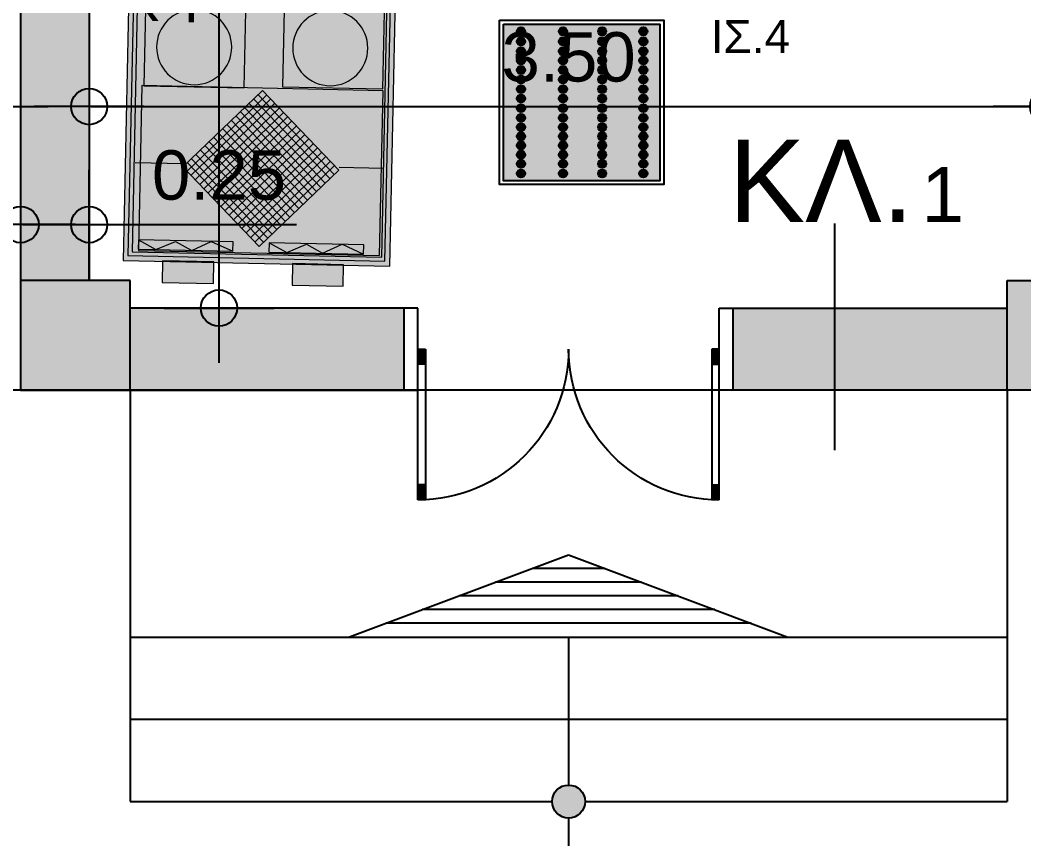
# Model space of a CAD drawing. Header units: metres. Extents: x 0 to 132, y -109 to 310.
# Drawn here: x 33.316 to 36.98, y 12.521 to 15.533 of the extents above; entities that cross this region are included whole.
import ezdxf

# ---------------------------------------------------------------- set-up
doc = ezdxf.new("R2010")
doc.units = ezdxf.units.M
doc.header["$LTSCALE"] = 0.036
doc.linetypes.add('DASHDOTX2', pattern=[50.8, 25.4, -12.7, 0, -12.7])
doc.layers.get('0').update_dxf_attribs({"color": 252})
doc.layers.get('Defpoints').update_dxf_attribs({"color": 252})
for name, color, linetype in [('arxitektonika', 254, 'Continuous'), ('DIMBLK', 252, 'Continuous'), ('electext', 20, 'Continuous'), ('HLEK_FL001_SYMBOLS', 230, 'Continuous'), ('Parathira', 252, 'Continuous'), ('SYMBOLA', 160, 'Continuous')]:
    doc.layers.add(name, color=color, linetype=linetype)
doc.layers.add('fan enallaktis', color=162, linetype='Continuous', lineweight=0)
doc.layers.add('fan enallaktis hatch', color=141, linetype='Continuous', lineweight=0)
doc.styles.add('COMU-N', font='arial.ttf')
doc.styles.get("Standard").update_dxf_attribs({"font": 'arial.ttf'})
doc.dimstyles.new('CADWDOT', dxfattribs={"dimscale": 0.1, "dimtxt": 1.8, "dimasz": 0.08, "dimexe": 2, "dimexo": 0, "dimgap": 0.09, "dimtad": 0, "dimrnd": 0.001, "dimzin": 0, "dimdsep": 46, "dimtxsty": 'Standard', "dimblk1": 'ARTDIM', "dimblk2": 'ARTDIM', "dimsah": 1, "dimcen": 0.09, "dimdle": 0.05, "dimse1": 1, "dimse2": 1, "dimadec": 0, "dimazin": 0, "dimtfac": 1, "dimtmove": 0, "dimatfit": 3, "dimldrblk": 'ARTDIM', "dimfxl": 2, "dimtvp": 0.9999, "dimtolj": 1, "dimtzin": 0, "dimarcsym": 0})

# ---------------------------------------------------------------- blocks, each defined once
blk = doc.blocks.new('ARTDIM')
at = {"layer": 'DIMBLK'}
for p, q in [((0, -24.9975), (0, 24.9975)), ((-24.9975, 0), (24.9975, 0))]:
    blk.add_line(p, q, dxfattribs=at)
blk.add_circle((0, 0), 8.25, dxfattribs=at)
blk = doc.blocks.new('*D225')
at = {"layer": 'arxitektonika', "color": 0, "lineweight": -2}
for p, q in [((32.9682, 15.2176), (32.3936, 15.2176)), ((33.2102, 15.2176), (32.9762, 15.2176))]:
    blk.add_line(p, q, dxfattribs=at)
at = {"layer": 'Defpoints', "color": 0, "transparency": 16777216}
for p in [(32.9682, 15.2176), (32.9682, 14.583), (33.2182, 14.583)]:
    blk.add_point(p, dxfattribs=at)
at = {"layer": 'arxitektonika', "color": 0, "lineweight": -2, "xscale": 0.008, "yscale": 0.008, "zscale": 0.008, "rotation": 180}
blk.add_blockref('ARTDIM', (32.9682, 15.2176), dxfattribs=at)
at = {"layer": 'arxitektonika', "color": 0, "lineweight": -2, "xscale": 0.008, "yscale": 0.008, "zscale": 0.008}
blk.add_blockref('ARTDIM', (33.2182, 15.2176), dxfattribs=at)
at = {"layer": 'arxitektonika', "color": 0, "insert": (32.6769, 15.3976), "char_height": 0.18, "attachment_point": 5}
blk.add_mtext('\\A1;0.25', dxfattribs=at)
blk = doc.blocks.new('*D226')
at = {"layer": 'arxitektonika', "color": 0, "lineweight": -2}
blk.add_line((33.5762, 15.2176), (37.0602, 15.2176), dxfattribs=at)
at = {"layer": 'Defpoints', "color": 0, "transparency": 16777216}
for p in [(33.5682, 16.2176), (37.0682, 16.2176), (37.0682, 15.2176)]:
    blk.add_point(p, dxfattribs=at)
at = {"layer": 'arxitektonika', "color": 0, "lineweight": -2, "xscale": 0.008, "yscale": 0.008, "zscale": 0.008, "rotation": 180}
blk.add_blockref('ARTDIM', (33.5682, 15.2176), dxfattribs=at)
at = {"layer": 'arxitektonika', "color": 0, "lineweight": -2, "xscale": 0.008, "yscale": 0.008, "zscale": 0.008}
blk.add_blockref('ARTDIM', (37.0682, 15.2176), dxfattribs=at)
at = {"layer": 'arxitektonika', "color": 0, "insert": (35.3182, 15.3976), "char_height": 0.18, "attachment_point": 5}
blk.add_mtext('\\A1;3.50', dxfattribs=at)
blk = doc.blocks.new('*D227')
at = {"layer": 'arxitektonika', "color": 0, "lineweight": -2}
for p, q in [((33.3262, 14.787), (33.5602, 14.787)), ((33.5682, 14.787), (34.3255, 14.787))]:
    blk.add_line(p, q, dxfattribs=at)
at = {"layer": 'Defpoints', "color": 0, "transparency": 16777216}
for p in [(33.5682, 14.787), (33.3182, 14.583), (33.5682, 14.583)]:
    blk.add_point(p, dxfattribs=at)
at = {"layer": 'arxitektonika', "color": 0, "lineweight": -2, "xscale": 0.008, "yscale": 0.008, "zscale": 0.008, "rotation": 180}
blk.add_blockref('ARTDIM', (33.3182, 14.787), dxfattribs=at)
at = {"layer": 'arxitektonika', "color": 0, "lineweight": -2, "xscale": 0.008, "yscale": 0.008, "zscale": 0.008}
blk.add_blockref('ARTDIM', (33.5682, 14.787), dxfattribs=at)
at = {"layer": 'arxitektonika', "color": 0, "insert": (34.0422, 14.9669), "char_height": 0.18, "attachment_point": 5}
blk.add_mtext('\\A1;0.25', dxfattribs=at)
blk = doc.blocks.new('*D228')
at = {"layer": 'arxitektonika', "color": 0, "lineweight": -2}
for p, q in [((37.0762, 15.2176), (37.3102, 15.2176)), ((37.3182, 15.2176), (37.8927, 15.2176))]:
    blk.add_line(p, q, dxfattribs=at)
at = {"layer": 'Defpoints', "color": 0, "transparency": 16777216}
for p in [(37.3182, 15.2176), (37.0682, 14.583), (37.3182, 14.583)]:
    blk.add_point(p, dxfattribs=at)
at = {"layer": 'arxitektonika', "color": 0, "lineweight": -2, "xscale": 0.008, "yscale": 0.008, "zscale": 0.008, "rotation": 180}
blk.add_blockref('ARTDIM', (37.0682, 15.2176), dxfattribs=at)
at = {"layer": 'arxitektonika', "color": 0, "lineweight": -2, "xscale": 0.008, "yscale": 0.008, "zscale": 0.008}
blk.add_blockref('ARTDIM', (37.3182, 15.2176), dxfattribs=at)
at = {"layer": 'arxitektonika', "color": 0, "insert": (37.6095, 15.3976), "char_height": 0.18, "attachment_point": 5}
blk.add_mtext('\\A1;0.25', dxfattribs=at)
blk = doc.blocks.new('*D232')
at = {"layer": 'arxitektonika', "color": 0, "lineweight": -2}
blk.add_line((34.0421, 16.175), (34.0421, 14.491), dxfattribs=at)
at = {"layer": 'Defpoints', "color": 0, "transparency": 16777216}
for p in [(31.6831, 16.183), (31.6831, 14.483), (34.0421, 14.483)]:
    blk.add_point(p, dxfattribs=at)
at = {"layer": 'arxitektonika', "color": 0, "lineweight": -2, "xscale": 0.008, "yscale": 0.008, "zscale": 0.008}
for p, rotation in [((34.0421, 16.183), 90), ((34.0421, 14.483), 270)]:
    blk.add_blockref('ARTDIM', p, dxfattribs=dict(at, rotation=rotation))
at = {"layer": 'arxitektonika', "color": 0, "insert": (33.8621, 15.7499), "char_height": 0.18, "attachment_point": 5, "rotation": 90}
blk.add_mtext('\\A1;1.70', dxfattribs=at)
blk = doc.blocks.new('A$C395A177B')
at = {"layer": 'Parathira'}
for p, q in [((0.05, 0.7), (0.05, 0.15)), ((0.0555, 0.645), (0.0555, 0.7)), ((0.061, 0.645), (0.061, 0.6999)), ((0.0665, 0.645), (0.0665, 0.6998)), ((0.072, 0.645), (0.072, 0.6996)), ((0.0775, 0.15), (0.0775, 0.6993)), ((1.1225, 0.15), (1.1225, 0.6993)), ((1.128, 0.645), (1.128, 0.6996)), ((1.1335, 0.645), (1.1335, 0.6998)), ((1.139, 0.645), (1.139, 0.6999)), ((1.1445, 0.645), (1.1445, 0.7)), ((1.15, 0.7), (1.15, 0.15)), ((0.0775, 0.645), (0.05, 0.645)), ((1.1225, 0.645), (1.15, 0.645)), ((0, 0.3), (0.05, 0.3)), ((0.05, 0.3), (0.05, 0)), ((1.2, 0.3), (1.15, 0.3)), ((1.15, 0.3), (1.15, 0)), ((0.0775, 0.205), (0.05, 0.205)), ((0.0555, 0.15), (0.0555, 0.205)), ((0.061, 0.15), (0.061, 0.205)), ((0.0665, 0.15), (0.0665, 0.205)), ((0.072, 0.15), (0.072, 0.205)), ((1.1225, 0.205), (1.15, 0.205)), ((1.128, 0.15), (1.128, 0.205)), ((1.1335, 0.15), (1.1335, 0.205)), ((1.139, 0.15), (1.139, 0.205)), ((1.1445, 0.15), (1.1445, 0.205)), ((0.05, 0.15), (0.0775, 0.15)), ((1.15, 0.15), (1.1225, 0.15)), ((0.05, 0), (0, 0)), ((1.15, 0), (1.2, 0))]:
    blk.add_line(p, q, dxfattribs=at)
for centre, start, end in [((0.05, 0.15), 0, 90), ((1.15, 0.15), 90, 180)]:
    blk.add_arc(centre, 0.55, start, end, dxfattribs=at)
blk = doc.blocks.new('A$C25B331F0')
at = {"xscale": -1, "rotation": 180}
blk.add_blockref('A$C395A177B', (1.4, 0.3), dxfattribs=at)
blk = doc.blocks.new('panel led 4x16W 60x60cm acrylic')
at = {"layer": 'HLEK_FL001_SYMBOLS', "linetype": 'Continuous', "lineweight": 0}
h = blk.add_hatch(color=201, dxfattribs=at)
h.dxf.hatch_style = 1
h.paths.add_polyline_path([(45.4184, 65.5575), (45.4184, 64.9863), (45.9896, 64.9863), (45.9896, 65.5575)])
h.paths.add_polyline_path([(45.6208, 65.3554, -1), (45.6508, 65.3554, -1)], flags=16)
h.paths.add_polyline_path([(45.6208, 65.3904, -1), (45.6508, 65.3904, -1)], flags=16)
h.paths.add_polyline_path([(45.7936, 65.3554, -1), (45.7636, 65.3554, -1)], flags=16)
h.paths.add_polyline_path([(45.7636, 65.3904, -1), (45.7936, 65.3904, -1)], flags=16)
h.paths.add_polyline_path([(45.6508, 65.3202, -1), (45.6208, 65.3202, -1)], flags=16)
h.paths.add_polyline_path([(45.7936, 65.3202, -1), (45.7636, 65.3202, -1)], flags=16)
h.paths.add_polyline_path([(45.6208, 65.4249, -1), (45.6508, 65.4249, -1)], flags=16)
h.paths.add_polyline_path([(45.7636, 65.4249, -1), (45.7936, 65.4249, -1)], flags=16)
h.paths.add_polyline_path([(45.6508, 65.2864, -1), (45.6208, 65.2864, -1)], flags=16)
h.paths.add_polyline_path([(45.7936, 65.2864, -1), (45.7636, 65.2864, -1)], flags=16)
h.paths.add_polyline_path([(45.6208, 65.4586, -1), (45.6508, 65.4586, -1)], flags=16)
h.paths.add_polyline_path([(45.7636, 65.4586, -1), (45.7936, 65.4586, -1)], flags=16)
h.paths.add_polyline_path([(45.6508, 65.2511, -1), (45.6208, 65.2511, -1)], flags=16)
h.paths.add_polyline_path([(45.7936, 65.2511, -1), (45.7636, 65.2511, -1)], flags=16)
h.paths.add_polyline_path([(45.6208, 65.4943, -1), (45.6508, 65.4943, -1)], flags=16)
h.paths.add_polyline_path([(45.7636, 65.4943, -1), (45.7936, 65.4943, -1)], flags=16)
h.paths.add_polyline_path([(45.6508, 65.2158, -1), (45.6208, 65.2158, -1)], flags=16)
h.paths.add_polyline_path([(45.7936, 65.2158, -1), (45.7636, 65.2158, -1)], flags=16)
h.paths.add_polyline_path([(45.6208, 65.531, -1), (45.6508, 65.531, -1)], flags=16)
h.paths.add_polyline_path([(45.7636, 65.531, -1), (45.7936, 65.531, -1)], flags=16)
h.paths.add_polyline_path([(45.6508, 65.1817, -1), (45.6208, 65.1817, -1)], flags=16)
h.paths.add_polyline_path([(45.7936, 65.1817, -1), (45.7636, 65.1817, -1)], flags=16)
h.paths.add_polyline_path([(45.4672, 65.3554, -1), (45.4972, 65.3554, -1)], flags=16)
h.paths.add_polyline_path([(45.4672, 65.3904, -1), (45.4972, 65.3904, -1)], flags=16)
h.paths.add_polyline_path([(45.4972, 65.3202, -1), (45.4672, 65.3202, -1)], flags=16)
h.paths.add_polyline_path([(45.6508, 65.1482, -1), (45.6208, 65.1482, -1)], flags=16)
h.paths.add_polyline_path([(45.9441, 65.3554, -1), (45.9141, 65.3554, -1)], flags=16)
h.paths.add_polyline_path([(45.9441, 65.3904, -1), (45.9141, 65.3904, -1)], flags=16)
h.paths.add_polyline_path([(45.7936, 65.1482, -1), (45.7636, 65.1482, -1)], flags=16)
h.paths.add_polyline_path([(45.4672, 65.4249, -1), (45.4972, 65.4249, -1)], flags=16)
h.paths.add_polyline_path([(45.9441, 65.3202, -1), (45.9141, 65.3202, -1)], flags=16)
h.paths.add_polyline_path([(45.4972, 65.2864, -1), (45.4672, 65.2864, -1)], flags=16)
h.paths.add_polyline_path([(45.9141, 65.4249, -1), (45.9441, 65.4249, -1)], flags=16)
h.paths.add_polyline_path([(45.9441, 65.2864, -1), (45.9141, 65.2864, -1)], flags=16)
h.paths.add_polyline_path([(45.4672, 65.4586, -1), (45.4972, 65.4586, -1)], flags=16)
h.paths.add_polyline_path([(45.9141, 65.4586, -1), (45.9441, 65.4586, -1)], flags=16)
h.paths.add_polyline_path([(45.4972, 65.2511, -1), (45.4672, 65.2511, -1)], flags=16)
h.paths.add_polyline_path([(45.9441, 65.2511, -1), (45.9141, 65.2511, -1)], flags=16)
h.paths.add_polyline_path([(45.4672, 65.4943, -1), (45.4972, 65.4943, -1)], flags=16)
h.paths.add_polyline_path([(45.6508, 65.1152, -1), (45.6208, 65.1152, -1)], flags=16)
h.paths.add_polyline_path([(45.7936, 65.1152, -1), (45.7636, 65.1152, -1)], flags=16)
h.paths.add_polyline_path([(45.9141, 65.4943, -1), (45.9441, 65.4943, -1)], flags=16)
h.paths.add_polyline_path([(45.4972, 65.2158, -1), (45.4672, 65.2158, -1)], flags=16)
h.paths.add_polyline_path([(45.9441, 65.2158, -1), (45.9141, 65.2158, -1)], flags=16)
h.paths.add_polyline_path([(45.4672, 65.531, -1), (45.4972, 65.531, -1)], flags=16)
h.paths.add_polyline_path([(45.9141, 65.531, -1), (45.9441, 65.531, -1)], flags=16)
h.paths.add_polyline_path([(45.4972, 65.1817, -1), (45.4672, 65.1817, -1)], flags=16)
h.paths.add_polyline_path([(45.9441, 65.1817, -1), (45.9141, 65.1817, -1)], flags=16)
h.paths.add_polyline_path([(45.6508, 65.0811, -1), (45.6208, 65.0811, -1)], flags=16)
h.paths.add_polyline_path([(45.7936, 65.0811, -1), (45.7636, 65.0811, -1)], flags=16)
h.paths.add_polyline_path([(45.4972, 65.1482, -1), (45.4672, 65.1482, -1)], flags=16)
h.paths.add_polyline_path([(45.9441, 65.1482, -1), (45.9141, 65.1482, -1)], flags=16)
h.paths.add_polyline_path([(45.6508, 65.048, -1), (45.6208, 65.048, -1)], flags=16)
h.paths.add_polyline_path([(45.7936, 65.048, -1), (45.7636, 65.048, -1)], flags=16)
h.paths.add_polyline_path([(45.4972, 65.1152, -1), (45.4672, 65.1152, -1)], flags=16)
h.paths.add_polyline_path([(45.9441, 65.1152, -1), (45.9141, 65.1152, -1)], flags=16)
h.paths.add_polyline_path([(45.6508, 65.0128, -1), (45.6208, 65.0128, -1)], flags=16)
h.paths.add_polyline_path([(45.4972, 65.0811, -1), (45.4672, 65.0811, -1)], flags=16)
h.paths.add_polyline_path([(45.7936, 65.0128, -1), (45.7636, 65.0128, -1)], flags=16)
h.paths.add_polyline_path([(45.9441, 65.0811, -1), (45.9141, 65.0811, -1)], flags=16)
h.paths.add_polyline_path([(45.4972, 65.048, -1), (45.4672, 65.048, -1)], flags=16)
h.paths.add_polyline_path([(45.9441, 65.048, -1), (45.9141, 65.048, -1)], flags=16)
h.paths.add_polyline_path([(45.4972, 65.0128, -1), (45.4672, 65.0128, -1)], flags=16)
h.paths.add_polyline_path([(45.9441, 65.0128, -1), (45.9141, 65.0128, -1)], flags=16)
h = blk.add_hatch(color=11, dxfattribs=at)
h.dxf.hatch_style = 1
h.paths.add_polyline_path([(45.4972, 65.531, 1), (45.4672, 65.531, 1)])
h = blk.add_hatch(color=11, dxfattribs=at)
h.dxf.hatch_style = 1
h.paths.add_polyline_path([(45.6508, 65.531, 1), (45.6208, 65.531, 1)])
h = blk.add_hatch(color=11, dxfattribs=at)
h.dxf.hatch_style = 1
h.paths.add_polyline_path([(45.7936, 65.531, 1), (45.7636, 65.531, 1)])
h = blk.add_hatch(color=11, dxfattribs=at)
h.dxf.hatch_style = 1
h.paths.add_polyline_path([(45.9441, 65.531, 1), (45.9141, 65.531, 1)])
h = blk.add_hatch(color=11, dxfattribs=at)
h.dxf.hatch_style = 1
h.paths.add_polyline_path([(45.4972, 65.4943, 1), (45.4672, 65.4943, 1)])
h = blk.add_hatch(color=11, dxfattribs=at)
h.dxf.hatch_style = 1
h.paths.add_polyline_path([(45.6508, 65.4943, 1), (45.6208, 65.4943, 1)])
h = blk.add_hatch(color=11, dxfattribs=at)
h.dxf.hatch_style = 1
h.paths.add_polyline_path([(45.7936, 65.4943, 1), (45.7636, 65.4943, 1)])
h = blk.add_hatch(color=11, dxfattribs=at)
h.dxf.hatch_style = 1
h.paths.add_polyline_path([(45.9441, 65.4943, 1), (45.9141, 65.4943, 1)])
h = blk.add_hatch(color=11, dxfattribs=at)
h.dxf.hatch_style = 1
h.paths.add_polyline_path([(45.4972, 65.4586, 1), (45.4672, 65.4586, 1)])
h = blk.add_hatch(color=11, dxfattribs=at)
h.dxf.hatch_style = 1
h.paths.add_polyline_path([(45.6508, 65.4586, 1), (45.6208, 65.4586, 1)])
h = blk.add_hatch(color=11, dxfattribs=at)
h.dxf.hatch_style = 1
h.paths.add_polyline_path([(45.7936, 65.4586, 1), (45.7636, 65.4586, 1)])
h = blk.add_hatch(color=11, dxfattribs=at)
h.dxf.hatch_style = 1
h.paths.add_polyline_path([(45.9441, 65.4586, 1), (45.9141, 65.4586, 1)])
h = blk.add_hatch(color=11, dxfattribs=at)
h.dxf.hatch_style = 1
h.paths.add_polyline_path([(45.4972, 65.4249, 1), (45.4672, 65.4249, 1)])
h = blk.add_hatch(color=11, dxfattribs=at)
h.dxf.hatch_style = 1
h.paths.add_polyline_path([(45.6508, 65.4249, 1), (45.6208, 65.4249, 1)])
h = blk.add_hatch(color=11, dxfattribs=at)
h.dxf.hatch_style = 1
h.paths.add_polyline_path([(45.7936, 65.4249, 1), (45.7636, 65.4249, 1)])
h = blk.add_hatch(color=11, dxfattribs=at)
h.dxf.hatch_style = 1
h.paths.add_polyline_path([(45.9441, 65.4249, 1), (45.9141, 65.4249, 1)])
h = blk.add_hatch(color=11, dxfattribs=at)
h.dxf.hatch_style = 1
h.paths.add_polyline_path([(45.4972, 65.3904, 1), (45.4672, 65.3904, 1)])
h = blk.add_hatch(color=11, dxfattribs=at)
h.dxf.hatch_style = 1
h.paths.add_polyline_path([(45.6508, 65.3904, 1), (45.6208, 65.3904, 1)])
h = blk.add_hatch(color=11, dxfattribs=at)
h.dxf.hatch_style = 1
h.paths.add_polyline_path([(45.7936, 65.3904, 1), (45.7636, 65.3904, 1)])
h = blk.add_hatch(color=11, dxfattribs=at)
h.dxf.hatch_style = 1
h.paths.add_polyline_path([(45.9441, 65.3904, 1), (45.9141, 65.3904, 1)])
h = blk.add_hatch(color=11, dxfattribs=at)
h.dxf.hatch_style = 1
h.paths.add_polyline_path([(45.4972, 65.3554, 1), (45.4672, 65.3554, 1)])
h = blk.add_hatch(color=11, dxfattribs=at)
h.dxf.hatch_style = 1
h.paths.add_polyline_path([(45.6508, 65.3554, 1), (45.6208, 65.3554, 1)])
h = blk.add_hatch(color=11, dxfattribs=at)
h.dxf.hatch_style = 1
h.paths.add_polyline_path([(45.7936, 65.3554, 1), (45.7636, 65.3554, 1)])
h = blk.add_hatch(color=11, dxfattribs=at)
h.dxf.hatch_style = 1
h.paths.add_polyline_path([(45.9441, 65.3554, 1), (45.9141, 65.3554, 1)])
h = blk.add_hatch(color=11, dxfattribs=at)
h.dxf.hatch_style = 1
h.paths.add_polyline_path([(45.4972, 65.3202, 1), (45.4672, 65.3202, 1)])
h = blk.add_hatch(color=11, dxfattribs=at)
h.dxf.hatch_style = 1
h.paths.add_polyline_path([(45.6508, 65.3202, 1), (45.6208, 65.3202, 1)])
h = blk.add_hatch(color=11, dxfattribs=at)
h.dxf.hatch_style = 1
h.paths.add_polyline_path([(45.7936, 65.3202, 1), (45.7636, 65.3202, 1)])
h = blk.add_hatch(color=11, dxfattribs=at)
h.dxf.hatch_style = 1
h.paths.add_polyline_path([(45.9441, 65.3202, 1), (45.9141, 65.3202, 1)])
h = blk.add_hatch(color=11, dxfattribs=at)
h.dxf.hatch_style = 1
h.paths.add_polyline_path([(45.4972, 65.2864, 1), (45.4672, 65.2864, 1)])
h = blk.add_hatch(color=11, dxfattribs=at)
h.dxf.hatch_style = 1
h.paths.add_polyline_path([(45.6508, 65.2864, 1), (45.6208, 65.2864, 1)])
h = blk.add_hatch(color=11, dxfattribs=at)
h.dxf.hatch_style = 1
h.paths.add_polyline_path([(45.7936, 65.2864, 1), (45.7636, 65.2864, 1)])
h = blk.add_hatch(color=11, dxfattribs=at)
h.dxf.hatch_style = 1
h.paths.add_polyline_path([(45.9441, 65.2864, 1), (45.9141, 65.2864, 1)])
h = blk.add_hatch(color=11, dxfattribs=at)
h.dxf.hatch_style = 1
h.paths.add_polyline_path([(45.4972, 65.2511, 1), (45.4672, 65.2511, 1)])
h = blk.add_hatch(color=11, dxfattribs=at)
h.dxf.hatch_style = 1
h.paths.add_polyline_path([(45.6508, 65.2511, 1), (45.6208, 65.2511, 1)])
h = blk.add_hatch(color=11, dxfattribs=at)
h.dxf.hatch_style = 1
h.paths.add_polyline_path([(45.7936, 65.2511, 1), (45.7636, 65.2511, 1)])
h = blk.add_hatch(color=11, dxfattribs=at)
h.dxf.hatch_style = 1
h.paths.add_polyline_path([(45.9441, 65.2511, 1), (45.9141, 65.2511, 1)])
h = blk.add_hatch(color=11, dxfattribs=at)
h.dxf.hatch_style = 1
h.paths.add_polyline_path([(45.4972, 65.2158, 1), (45.4672, 65.2158, 1)])
h = blk.add_hatch(color=11, dxfattribs=at)
h.dxf.hatch_style = 1
h.paths.add_polyline_path([(45.6508, 65.2158, 1), (45.6208, 65.2158, 1)])
h = blk.add_hatch(color=11, dxfattribs=at)
h.dxf.hatch_style = 1
h.paths.add_polyline_path([(45.7936, 65.2158, 1), (45.7636, 65.2158, 1)])
h = blk.add_hatch(color=11, dxfattribs=at)
h.dxf.hatch_style = 1
h.paths.add_polyline_path([(45.9441, 65.2158, 1), (45.9141, 65.2158, 1)])
h = blk.add_hatch(color=11, dxfattribs=at)
h.dxf.hatch_style = 1
h.paths.add_polyline_path([(45.4972, 65.1817, 1), (45.4672, 65.1817, 1)])
h = blk.add_hatch(color=11, dxfattribs=at)
h.dxf.hatch_style = 1
h.paths.add_polyline_path([(45.6508, 65.1817, 1), (45.6208, 65.1817, 1)])
h = blk.add_hatch(color=11, dxfattribs=at)
h.dxf.hatch_style = 1
h.paths.add_polyline_path([(45.7936, 65.1817, 1), (45.7636, 65.1817, 1)])
h = blk.add_hatch(color=11, dxfattribs=at)
h.dxf.hatch_style = 1
h.paths.add_polyline_path([(45.9441, 65.1817, 1), (45.9141, 65.1817, 1)])
h = blk.add_hatch(color=11, dxfattribs=at)
h.dxf.hatch_style = 1
h.paths.add_polyline_path([(45.4972, 65.1482, 1), (45.4672, 65.1482, 1)])
h = blk.add_hatch(color=11, dxfattribs=at)
h.dxf.hatch_style = 1
h.paths.add_polyline_path([(45.6508, 65.1482, 1), (45.6208, 65.1482, 1)])
h = blk.add_hatch(color=11, dxfattribs=at)
h.dxf.hatch_style = 1
h.paths.add_polyline_path([(45.7936, 65.1482, 1), (45.7636, 65.1482, 1)])
h = blk.add_hatch(color=11, dxfattribs=at)
h.dxf.hatch_style = 1
h.paths.add_polyline_path([(45.9441, 65.1482, 1), (45.9141, 65.1482, 1)])
h = blk.add_hatch(color=11, dxfattribs=at)
h.dxf.hatch_style = 1
h.paths.add_polyline_path([(45.4972, 65.1152, 1), (45.4672, 65.1152, 1)])
h = blk.add_hatch(color=11, dxfattribs=at)
h.dxf.hatch_style = 1
h.paths.add_polyline_path([(45.6508, 65.1152, 1), (45.6208, 65.1152, 1)])
h = blk.add_hatch(color=11, dxfattribs=at)
h.dxf.hatch_style = 1
h.paths.add_polyline_path([(45.7936, 65.1152, 1), (45.7636, 65.1152, 1)])
h = blk.add_hatch(color=11, dxfattribs=at)
h.dxf.hatch_style = 1
h.paths.add_polyline_path([(45.9441, 65.1152, 1), (45.9141, 65.1152, 1)])
h = blk.add_hatch(color=11, dxfattribs=at)
h.dxf.hatch_style = 1
h.paths.add_polyline_path([(45.4972, 65.0811, 1), (45.4672, 65.0811, 1)])
h = blk.add_hatch(color=11, dxfattribs=at)
h.dxf.hatch_style = 1
h.paths.add_polyline_path([(45.6508, 65.0811, 1), (45.6208, 65.0811, 1)])
h = blk.add_hatch(color=11, dxfattribs=at)
h.dxf.hatch_style = 1
h.paths.add_polyline_path([(45.7936, 65.0811, 1), (45.7636, 65.0811, 1)])
h = blk.add_hatch(color=11, dxfattribs=at)
h.dxf.hatch_style = 1
h.paths.add_polyline_path([(45.9441, 65.0811, 1), (45.9141, 65.0811, 1)])
h = blk.add_hatch(color=11, dxfattribs=at)
h.dxf.hatch_style = 1
h.paths.add_polyline_path([(45.4972, 65.048, 1), (45.4672, 65.048, 1)])
h = blk.add_hatch(color=11, dxfattribs=at)
h.dxf.hatch_style = 1
h.paths.add_polyline_path([(45.6508, 65.048, 1), (45.6208, 65.048, 1)])
h = blk.add_hatch(color=11, dxfattribs=at)
h.dxf.hatch_style = 1
h.paths.add_polyline_path([(45.7936, 65.048, 1), (45.7636, 65.048, 1)])
h = blk.add_hatch(color=11, dxfattribs=at)
h.dxf.hatch_style = 1
h.paths.add_polyline_path([(45.9441, 65.048, 1), (45.9141, 65.048, 1)])
h = blk.add_hatch(color=11, dxfattribs=at)
h.dxf.hatch_style = 1
h.paths.add_polyline_path([(45.4972, 65.0128, 1), (45.4672, 65.0128, 1)])
h = blk.add_hatch(color=11, dxfattribs=at)
h.dxf.hatch_style = 1
h.paths.add_polyline_path([(45.6508, 65.0128, 1), (45.6208, 65.0128, 1)])
h = blk.add_hatch(color=11, dxfattribs=at)
h.dxf.hatch_style = 1
h.paths.add_polyline_path([(45.7936, 65.0128, 1), (45.7636, 65.0128, 1)])
h = blk.add_hatch(color=11, dxfattribs=at)
h.dxf.hatch_style = 1
h.paths.add_polyline_path([(45.9441, 65.0128, 1), (45.9141, 65.0128, 1)])
at = {"layer": 'HLEK_FL001_SYMBOLS'}
for points in [[(45.4043, 65.5722), (46.0043, 65.5722), (46.0043, 64.9722), (45.4043, 64.9722)], [(45.4184, 65.5575), (45.9896, 65.5575), (45.9896, 64.9863), (45.4184, 64.9863)]]:
    blk.add_lwpolyline(points, close=True, dxfattribs=at)
for centre in [(45.4822, 65.531), (45.6358, 65.531), (45.7786, 65.531), (45.9291, 65.531), (45.4822, 65.4943), (45.6358, 65.4943), (45.7786, 65.4943), (45.9291, 65.4943), (45.4822, 65.4586), (45.6358, 65.4586), (45.7786, 65.4586), (45.9291, 65.4586), (45.4822, 65.4249), (45.6358, 65.4249), (45.7786, 65.4249), (45.9291, 65.4249), (45.4822, 65.3904), (45.6358, 65.3904), (45.7786, 65.3904), (45.9291, 65.3904), (45.4822, 65.3554), (45.6358, 65.3554), (45.7786, 65.3554), (45.9291, 65.3554), (45.4822, 65.3202), (45.6358, 65.3202), (45.7786, 65.3202), (45.9291, 65.3202), (45.4822, 65.2864), (45.6358, 65.2864), (45.7786, 65.2864), (45.9291, 65.2864), (45.4822, 65.2511), (45.6358, 65.2511), (45.7786, 65.2511), (45.9291, 65.2511), (45.4822, 65.2158), (45.6358, 65.2158), (45.7786, 65.2158), (45.9291, 65.2158), (45.4822, 65.1817), (45.6358, 65.1817), (45.7786, 65.1817), (45.9291, 65.1817), (45.4822, 65.1482), (45.6358, 65.1482), (45.7786, 65.1482), (45.9291, 65.1482), (45.4822, 65.1152), (45.6358, 65.1152), (45.7786, 65.1152), (45.9291, 65.1152), (45.4822, 65.0811), (45.6358, 65.0811), (45.7786, 65.0811), (45.9291, 65.0811), (45.4822, 65.048), (45.6358, 65.048), (45.7786, 65.048), (45.9291, 65.048), (45.4822, 65.0128), (45.6358, 65.0128), (45.7786, 65.0128), (45.9291, 65.0128)]:
    blk.add_circle(centre, 0.015, dxfattribs=at)
blk = doc.blocks.new('gY1_a36')
at = {"layer": 'SYMBOLA', "color": 0}
blk.add_solid([(0.15, 0.075), (0.15, -0.075), (0, 0)], dxfattribs=at)
blk = doc.blocks.new('gY1_a40')
at = {"layer": 'SYMBOLA'}
for points in [[(0.15, 0.075), (0.15, -0.075), (0, 0)], [(0.0099, 0), (0.3099, 0.075), (0.2849, 0)], [(0.3099, -0.075), (0.2849, 0), (0.0099, 0)]]:
    blk.add_solid(points, dxfattribs=at)
blk = doc.blocks.new('fan enallaktis')
at = {"layer": 'fan enallaktis hatch'}
for points in [[(-1.2878, 0.0641), (-0.0609, 0.0641), (-0.0609, 1.2155), (-1.2878, 1.2155), (-1.2878, 1.0449), (-1.2842, 1.0449), (-1.2842, 0.824), (-1.2878, 0.824)], [(-1.2878, 0.439), (-1.2842, 0.439), (-1.2842, 0.2181), (-1.2878, 0.2181), (-1.2878, 0.0641), (-0.0609, 0.0641), (-0.0609, 1.2155), (-1.2878, 1.2155)], [(-1.2878, 0.0641), (-0.0609, 0.0641), (-0.0609, 0.824), (-0.0627, 0.824), (-0.0627, 1.0449), (-0.0609, 1.0449), (-0.0609, 1.2155), (-1.2878, 1.2155)], [(-1.2878, 0.0641), (-0.0609, 0.0641), (-0.0609, 0.263), (-0.0627, 0.263), (-0.0627, 0.4839), (-0.0609, 0.4839), (-0.0609, 1.2155), (-1.2878, 1.2155)], [(-1.2878, 0.0641), (-0.0609, 0.0641), (-0.0609, 0.824), (-0.0627, 0.824), (-0.0627, 1.0449), (-0.0609, 1.0449), (-0.0609, 1.2155), (-1.2878, 1.2155)], [(-1.2878, 0.0641), (-0.0609, 0.0641), (-0.0609, 1.2155), (-1.2878, 1.2155), (-1.2878, 1.0449), (-1.2842, 1.0449), (-1.2842, 0.824), (-1.2878, 0.824)], [(-0.151, 0.8366), (-0.1107, 0.9204), (-0.1476, 0.9909), (-0.1107, 1.0748), (-0.1503, 1.1507), (-0.151, 1.1507)], [(-0.1107, 1.0748), (-0.1107, 1.1507), (-0.1503, 1.1507)], [(-1.1961, 0.8431), (-1.1619, 0.9144), (-1.1933, 0.9743), (-1.1619, 1.0456), (-1.1961, 1.1112)], [(-1.1619, 1.0456), (-1.1619, 1.1112), (-1.1961, 1.1112)], [(-0.8257, 0.9287, 1), (-1.1502, 0.9287, 1)], [(-1.2878, 1.0449), (-1.377, 1.0449), (-1.377, 0.824), (-1.2878, 0.824)], [(-1.1933, 0.9743), (-1.1619, 0.9144), (-1.1619, 1.0456)], [(-0.1107, 1.0748), (-0.1476, 0.9909), (-0.1107, 0.9204)], [(-0.0609, 0.824), (0.0301, 0.824), (0.0301, 1.0449), (-0.0609, 1.0449)], [(-1.1619, 0.9144), (-1.1961, 0.8431), (-1.1619, 0.7633)], [(-0.1107, 0.9204), (-0.151, 0.8366), (-0.1107, 0.7426)], [(-1.1961, 0.7633), (-1.1619, 0.7633), (-1.1961, 0.8431)], [(-0.151, 0.8366), (-0.151, 0.7426), (-0.1107, 0.7426)], [(-0.151, 0.2717), (-0.1107, 0.3556), (-0.1476, 0.426), (-0.1107, 0.5099), (-0.151, 0.5871)], [(-0.1107, 0.5871), (-0.151, 0.5871), (-0.1107, 0.5099)], [(-0.1107, 0.5099), (-0.1476, 0.426), (-0.1107, 0.3556)], [(-0.0609, 0.263), (0.0301, 0.263), (0.0301, 0.4839), (-0.0609, 0.4839)], [(-1.2878, 0.439), (-1.377, 0.439), (-1.377, 0.2181), (-1.2878, 0.2181)], [(-0.1107, 0.1778), (-0.1107, 0.3556), (-0.151, 0.2717)], [(-0.151, 0.1778), (-0.1107, 0.1778), (-0.151, 0.2717)]]:
    blk.add_hatch(color=256, dxfattribs=at).paths.add_polyline_path(points)
h = blk.add_hatch(color=256, dxfattribs=at)
h.paths.add_polyline_path([(-1.2878, 1.0449), (-1.2842, 1.0449), (-1.2842, 0.824), (-1.2878, 0.824), (-1.2878, 0.439), (-1.2842, 0.439), (-1.2842, 0.2181), (-1.2878, 0.2181), (-1.2878, 0.0641), (-0.0609, 0.0641), (-0.0609, 0.263), (-0.0627, 0.263), (-0.0627, 0.4839), (-0.0609, 0.4839), (-0.0609, 0.824), (-0.0627, 0.824), (-0.0627, 1.0449), (-0.0609, 1.0449), (-0.0609, 1.2155), (-1.2878, 1.2155)])
h.paths.add_polyline_path([(-1.2551, 0.0851), (-0.0819, 0.0851), (-0.0819, 1.1956), (-1.2551, 1.1956)], flags=16)
h.paths.add_polyline_path([(-1.2265, 1.178), (-0.0987, 1.178), (-0.0987, 0.0995), (-1.2265, 0.0995)], flags=0)
h.paths.add_polyline_path([(-1.2161, 1.1431), (-0.8172, 1.1431), (-0.8172, 1.1507), (-0.151, 1.1507), (-0.151, 1.1519), (-0.1058, 1.1519), (-0.1058, 0.1091), (-0.8172, 0.1091), (-0.8172, 0.7097), (-1.2161, 0.7097)], flags=0)
h.paths.add_polyline_path([(-1.1961, 1.1112), (-1.1619, 1.1112), (-1.1619, 0.7633), (-1.1961, 0.7633)], flags=0)
h.paths.add_polyline_path([(-0.8257, 0.9287, -1), (-1.1502, 0.9287, -1)], flags=0)
h.paths.add_polyline_path([(-1.0821, 1.0511), (-0.8379, 0.929), (-1.0821, 0.8069)], flags=0)
h.paths.add_polyline_path([(-1.2243, 0.5433), (-0.825, 0.5433), (-0.825, 0.1098), (-1.2243, 0.1098)], flags=0)
h.paths.add_polyline_path([(-1.2043, 0.5031), (-1.1701, 0.5031), (-1.1701, 0.1552), (-1.2043, 0.1552)], flags=0)
h.paths.add_polyline_path([(-0.8339, 0.3409, -1), (-1.1583, 0.3409, -1)], flags=0)
h.paths.add_polyline_path([(-0.4706, 0.966), (-0.1336, 0.629), (-0.4706, 0.292), (-0.8077, 0.629)], flags=0)
h.paths.add_polyline_path([(-0.7696, 0.6299), (-0.4704, 0.9291), (-0.1713, 0.6299), (-0.4704, 0.3308)], flags=0)
h.paths.add_polyline_path([(-0.7338, 0.6309), (-0.4704, 0.8942), (-0.2071, 0.6309), (-0.4704, 0.3676)], flags=0)
h.paths.add_polyline_path([(-0.6954, 0.6324), (-0.4704, 0.8574), (-0.2455, 0.6324), (-0.4704, 0.4075)], flags=0)
h.paths.add_polyline_path([(-0.657, 0.6309), (-0.4704, 0.8175), (-0.2838, 0.6309), (-0.4704, 0.4443)], flags=0)
h.paths.add_polyline_path([(-0.6204, 0.6307), (-0.4704, 0.7807), (-0.3205, 0.6307), (-0.4704, 0.4807)], flags=0)
h.paths.add_polyline_path([(-0.5838, 0.6309), (-0.4704, 0.7442), (-0.3571, 0.6309), (-0.4704, 0.5176)], flags=0)
h.paths.add_polyline_path([(-0.5454, 0.6324), (-0.4704, 0.7074), (-0.3955, 0.6324), (-0.4704, 0.5574)], flags=0)
h.paths.add_polyline_path([(-0.5071, 0.6309), (-0.4704, 0.6675), (-0.4338, 0.6309), (-0.4704, 0.5943)], flags=0)
h.paths.add_polyline_path([(-0.9019, 0.4626), (-0.9019, 0.2185), (-1.1461, 0.3405)], flags=0)
h.paths.add_polyline_path([(-0.151, 0.5871), (-0.1107, 0.5871), (-0.1107, 0.1778), (-0.151, 0.1778)], flags=0)
h = blk.add_hatch(color=256, dxfattribs=at)
h.paths.add_polyline_path([(-1.2161, 0.7097), (-1.2161, 1.1431), (-0.8172, 1.1431), (-0.8172, 1.1507), (-0.151, 1.1507), (-0.151, 1.1519), (-0.1107, 1.1519), (-0.1107, 1.1507), (-0.1058, 1.1507), (-0.1058, 0.1091), (-0.4829, 0.1091), (-0.4829, 0.0995), (-0.0987, 0.0995), (-0.0987, 1.178), (-1.2265, 1.178), (-1.2265, 0.0995), (-0.4829, 0.0995), (-0.4829, 0.1091), (-0.8172, 0.1091), (-0.8172, 0.7097)])
h.paths.add_polyline_path([(-0.825, 0.5433), (-0.825, 0.1098), (-1.2243, 0.1098), (-1.2243, 0.5433)], flags=16)
h.paths.add_polyline_path([(-1.1701, 0.5031), (-1.1701, 0.1552), (-1.2043, 0.1552), (-1.2043, 0.5031)], flags=0)
h.paths.add_polyline_path([(-0.8339, 0.3409, -1), (-1.1583, 0.3409, -1)], flags=0)
h.paths.add_polyline_path([(-0.9019, 0.4626), (-0.9019, 0.2185), (-1.1461, 0.3405)], flags=0)
h = blk.add_hatch(color=256, dxfattribs=at)
h.paths.add_polyline_path([(-0.8172, 0.1091), (-0.1058, 0.1091), (-0.1058, 1.1507), (-0.8168, 1.1507), (-0.8168, 0.7097), (-0.8172, 0.7097)])
h.paths.add_polyline_path([(-0.8257, 0.9287, 1), (-1.1502, 0.9287, 1)])
h.paths.add_polyline_path([(-0.8379, 0.929), (-1.0821, 0.8069), (-1.0821, 1.0511)], flags=16)
h.paths.add_polyline_path([(-1.1619, 1.1112), (-1.1619, 0.7633), (-1.1961, 0.7633), (-1.1961, 1.1112)])
h = blk.add_hatch(color=256, dxfattribs=at)
h.paths.add_polyline_path([(-0.8168, 1.1507), (-0.8168, 0.7097), (-0.8172, 0.7097), (-0.8172, 0.1091), (-0.1058, 0.1091), (-0.1058, 0.7426), (-0.151, 0.7426), (-0.151, 1.1507)])
h.paths.add_polyline_path([(-0.4706, 0.966), (-0.1336, 0.629), (-0.4706, 0.292), (-0.8077, 0.629)], flags=16)
h.paths.add_polyline_path([(-0.4704, 0.9291), (-0.1713, 0.6299), (-0.4704, 0.3308), (-0.7696, 0.6299)], flags=0)
h.paths.add_polyline_path([(-0.4704, 0.8942), (-0.2071, 0.6309), (-0.4704, 0.3676), (-0.7338, 0.6309)], flags=0)
h.paths.add_polyline_path([(-0.2455, 0.6324), (-0.4704, 0.4075), (-0.6954, 0.6324), (-0.4704, 0.8574)], flags=0)
h.paths.add_polyline_path([(-0.2838, 0.6309), (-0.4704, 0.4443), (-0.657, 0.6309), (-0.4704, 0.8175)], flags=0)
h.paths.add_polyline_path([(-0.3205, 0.6307), (-0.4704, 0.4807), (-0.6204, 0.6307), (-0.4704, 0.7807)], flags=0)
h.paths.add_polyline_path([(-0.3571, 0.6309), (-0.4704, 0.5176), (-0.5838, 0.6309), (-0.4704, 0.7442)], flags=0)
h.paths.add_polyline_path([(-0.3955, 0.6324), (-0.4704, 0.5574), (-0.5454, 0.6324), (-0.4704, 0.7074)], flags=0)
h.paths.add_polyline_path([(-0.4338, 0.6309), (-0.4704, 0.5943), (-0.5071, 0.6309), (-0.4704, 0.6675)], flags=0)
h.paths.add_polyline_path([(-0.151, 0.5871), (-0.1107, 0.5871), (-0.1107, 0.1778), (-0.151, 0.1778)], flags=16)
h = blk.add_hatch(color=256, dxfattribs=at)
h.paths.add_polyline_path([(-1.2243, 0.1098), (-0.825, 0.1098), (-0.825, 0.5433), (-1.2243, 0.5433)])
h.paths.add_polyline_path([(-0.8339, 0.3409, 1), (-1.1583, 0.3409, 1)], flags=16)
h.paths.add_polyline_path([(-1.1461, 0.3405), (-0.9019, 0.4626), (-0.9019, 0.2185)], flags=0)
at = {"layer": 'fan enallaktis'}
for p, q in [((-0.4829, 0.966), (-0.4829, 1.173)), ((-0.151, 1.1519), (-0.1107, 1.0748)), ((-1.1961, 1.1112), (-1.1619, 1.0456)), ((-1.1619, 1.0456), (-1.1933, 0.9743)), ((-0.1107, 1.0748), (-0.1476, 0.9909)), ((-1.1933, 0.9743), (-1.1619, 0.9144)), ((-0.1476, 0.9909), (-0.1107, 0.9204)), ((-1.1619, 0.9144), (-1.1961, 0.8431)), ((-0.7877, 0.6119), (-0.4516, 0.9479)), ((-0.7702, 0.5944), (-0.4342, 0.9305)), ((-0.7518, 0.576), (-0.4157, 0.9121)), ((-0.5241, 0.9111), (-0.1881, 0.575)), ((-0.5057, 0.9295), (-0.1697, 0.5934)), ((-0.4883, 0.947), (-0.1522, 0.6109)), ((-0.1107, 0.9204), (-0.151, 0.8366)), ((-0.7319, 0.5561), (-0.3958, 0.8921)), ((-0.7135, 0.5376), (-0.3774, 0.8737)), ((-0.5625, 0.8727), (-0.2264, 0.5367)), ((-0.5441, 0.8912), (-0.208, 0.5551)), ((-1.1961, 0.8431), (-1.1619, 0.7633)), ((-0.6953, 0.5194), (-0.3592, 0.8555)), ((-0.6768, 0.501), (-0.3408, 0.8371)), ((-0.5991, 0.8361), (-0.2631, 0.5)), ((-0.5807, 0.8545), (-0.2446, 0.5185)), ((-0.151, 0.8366), (-0.1107, 0.7426)), ((-0.6569, 0.4811), (-0.3208, 0.8171)), ((-0.6385, 0.4627), (-0.3024, 0.7987)), ((-0.6375, 0.7978), (-0.3014, 0.4617)), ((-0.6203, 0.4444), (-0.2842, 0.7805)), ((-0.6191, 0.8162), (-0.283, 0.4801)), ((-0.6941, 0.7412), (-0.358, 0.4051)), ((-0.6741, 0.7611), (-0.338, 0.4251)), ((-0.6557, 0.7795), (-0.3196, 0.4435)), ((-0.6019, 0.426), (-0.2658, 0.7621)), ((-0.5819, 0.4061), (-0.2458, 0.7422)), ((-0.7307, 0.7046), (-0.3946, 0.3685)), ((-0.7125, 0.7228), (-0.3764, 0.3867)), ((-0.5635, 0.3877), (-0.2274, 0.7237)), ((-0.5453, 0.3695), (-0.2092, 0.7055)), ((-0.7691, 0.6662), (-0.433, 0.3301)), ((-0.7491, 0.6861), (-0.413, 0.3501)), ((-0.5269, 0.351), (-0.1908, 0.6871)), ((-0.5069, 0.3311), (-0.1708, 0.6672)), ((-0.7875, 0.6478), (-0.4514, 0.3117)), ((-0.4885, 0.3127), (-0.1524, 0.6488)), ((-0.151, 0.5871), (-0.1107, 0.5099)), ((-1.2043, 0.5031), (-1.1701, 0.4376)), ((-0.1107, 0.5099), (-0.1476, 0.426)), ((-1.1701, 0.4376), (-1.2014, 0.3663)), ((-0.1476, 0.426), (-0.1107, 0.3556)), ((-1.2014, 0.3663), (-1.1701, 0.3064)), ((-0.1107, 0.3556), (-0.151, 0.2717)), ((-1.1701, 0.3064), (-1.2043, 0.2351)), ((-0.4829, 0.292), (-0.4829, 0.0996)), ((-0.151, 0.2717), (-0.1107, 0.1778)), ((-1.2043, 0.2351), (-1.1701, 0.1552))]:
    blk.add_line(p, q, dxfattribs=at)
for points in [[(-1.2878, 1.2155), (-0.0609, 1.2155), (-0.0609, 0.0641), (-1.2878, 0.0641)], [(-1.2551, 1.1956), (-0.0819, 1.1956), (-0.0819, 0.0851), (-1.2551, 0.0851)], [(-1.2265, 1.178), (-0.0987, 1.178), (-0.0987, 0.0995), (-1.2265, 0.0995)], [(-1.2161, 1.1431), (-0.8168, 1.1431), (-0.8168, 0.7097), (-1.2161, 0.7097)], [(-0.8172, 1.1507), (-0.1058, 1.1507), (-0.1058, 0.1091), (-0.8172, 0.1091)], [(-0.151, 1.1519), (-0.1107, 1.1519), (-0.1107, 0.7426), (-0.151, 0.7426)], [(-1.1961, 1.1112), (-1.1619, 1.1112), (-1.1619, 0.7633), (-1.1961, 0.7633)], [(-1.377, 1.0449), (-1.2842, 1.0449), (-1.2842, 0.824), (-1.377, 0.824)], [(-0.0627, 1.0449), (0.0301, 1.0449), (0.0301, 0.824), (-0.0627, 0.824)], [(-0.4706, 0.292), (-0.1336, 0.629), (-0.4706, 0.966), (-0.8077, 0.629)], [(-0.151, 0.5871), (-0.1107, 0.5871), (-0.1107, 0.1778), (-0.151, 0.1778)], [(-1.2243, 0.5433), (-0.825, 0.5433), (-0.825, 0.1098), (-1.2243, 0.1098)], [(-1.2043, 0.5031), (-1.1701, 0.5031), (-1.1701, 0.1552), (-1.2043, 0.1552)], [(-0.0627, 0.4839), (0.0301, 0.4839), (0.0301, 0.263), (-0.0627, 0.263)], [(-1.377, 0.439), (-1.2842, 0.439), (-1.2842, 0.2181), (-1.377, 0.2181)]]:
    blk.add_lwpolyline(points, close=True, dxfattribs=at)
for centre in [(-0.9879, 0.9287), (-0.9961, 0.3409)]:
    blk.add_circle(centre, 0.1622, dxfattribs=at)
at = {"layer": 'fan enallaktis', "xscale": 1.627830749999999, "yscale": 1.627830749999999, "zscale": 1.627830749999999, "rotation": 180}
blk.add_blockref('gY1_a36', (-0.8379, 0.9298), dxfattribs=at)
at = {"layer": 'fan enallaktis', "color": 240}
for p, xscale, yscale, zscale, rotation in [((-0.6305, 0.8287), 0.5471699999999997, 0.5471699999999997, 0.5471699999999997, 139.998246099921), ((-0.3247, 0.8385), 0.5471699999999998, 0.5471699999999998, 0.5471699999999998, 46.90418803826589), ((-0.7718, 0.3355), 0.5471699999999998, 0.5471699999999998, 0.5471699999999998, 41.27729920653211), ((-0.1746, 0.3136), 0.5471699999999999, 0.5471699999999999, 0.5471699999999999, 142.2600130889486)]:
    blk.add_blockref('gY1_a40', p, dxfattribs=dict(at, xscale=xscale, yscale=yscale, zscale=zscale, rotation=rotation))
at = {"layer": 'fan enallaktis', "xscale": 1.627830749999999, "yscale": 1.627830749999999, "zscale": 1.627830749999999}
blk.add_blockref('gY1_a36', (-1.1461, 0.3397), dxfattribs=at)

msp = doc.modelspace()

# ---------------------------------------------------------------- hatches: boundary and pattern name
at = {"layer": 'arxitektonika'}
for points in [[(33.5682, 21.383), (33.3182, 21.383), (33.3182, 14.583), (33.5682, 14.583)], [(33.7182, 14.583), (33.3182, 14.583), (33.3182, 14.183), (33.7182, 14.183)], [(36.9182, 14.183), (37.3182, 14.183), (37.3182, 14.583), (36.9182, 14.583)], [(35.3785, 12.6831, 1), (35.2579, 12.6831, 1)]]:
    msp.add_hatch(color=256, dxfattribs=at).paths.add_polyline_path(points)
h = msp.add_hatch(color=256, dxfattribs=at)
h.paths.add_polyline_path([(33.7182, 14.483), (33.7182, 14.183), (34.7182, 14.183), (34.7182, 14.483)])
h.paths.add_polyline_path([(35.9182, 14.483), (35.9182, 14.183), (36.2882, 14.183), (36.2882, 14.483)])
h.paths.add_polyline_path([(36.2882, 14.483), (36.2882, 14.183), (36.9182, 14.183), (36.9182, 14.483)])

# ---------------------------------------------------------------- linework, layer by layer
for p, q in [((33.3182, 21.383), (33.3182, 14.583)), ((33.5682, 21.383), (33.5682, 14.583)), ((33.7182, 14.583), (33.3182, 14.583)), ((33.3182, 14.583), (33.3182, 14.183)), ((33.7182, 14.183), (33.7182, 14.583)), ((36.9182, 14.183), (36.9182, 14.583)), ((36.9182, 14.583), (37.3182, 14.583)), ((34.7182, 14.483), (33.7182, 14.483)), ((34.7182, 14.183), (34.7182, 14.483)), ((35.9182, 14.183), (35.9182, 14.483)), ((35.9182, 14.483), (36.9182, 14.483)), ((33.3182, 14.183), (33.7182, 14.183)), ((33.7182, 14.183), (33.7182, 12.6831)), ((33.7182, 14.183), (34.7182, 14.183)), ((36.9182, 14.183), (35.9182, 14.183)), ((37.3182, 14.183), (36.9182, 14.183)), ((36.9182, 14.183), (36.9182, 12.6831)), ((34.5182, 13.2836), (35.3182, 13.5831)), ((35.3182, 13.5831), (36.1182, 13.2831)), ((35.4515, 13.5331), (35.1846, 13.5331)), ((35.5848, 13.4831), (35.0511, 13.4831)), ((35.7182, 13.4331), (34.9176, 13.4331)), ((35.8515, 13.3831), (34.784, 13.3831)), ((35.9848, 13.3331), (34.6505, 13.3331)), ((33.7182, 13.2831), (36.9182, 13.2831)), ((35.3182, 13.2831), (35.3182, 12.7434)), ((33.7182, 12.9831), (36.9182, 12.9831)), ((33.7182, 12.6831), (35.2579, 12.6831)), ((35.3785, 12.6831), (36.9182, 12.6831)), ((35.3182, 12.6228), (35.3182, 12.5214))]:
    msp.add_line(p, q, dxfattribs=at)
at = {"layer": 'arxitektonika', "linetype": 'DASHDOTX2'}
msp.add_line((36.2882, 14.7914), (36.2882, 13.9646), dxfattribs=at)
at = {"layer": 'arxitektonika'}
msp.add_lwpolyline([(22.0182, 47.283), (33.2182, 47.283), (33.2182, 32.883), (35.2182, 32.883), (35.2182, 33.083), (35.6182, 33.083), (40.8182, 27.783), (40.8182, 25.383), (55.1182, 25.383), (55.1182, 14.183), (11.4182, 14.183), (11.4182, 25.383), (22.0182, 25.383)], close=True, dxfattribs=at)
msp.add_circle((35.3182, 12.6831), 0.0603, dxfattribs=at)

# ---------------------------------------------------------------- block references
msp.add_blockref('A$C25B331F0', (33.3182, 14.183), dxfattribs=at)
at = {"layer": 'fan enallaktis', "xscale": -0.844999999993888, "yscale": 0.8450000000302681, "zscale": 0.8450000000000001, "rotation": 88.76645582648439}
msp.add_blockref('fan enallaktis', (34.7182, 14.583), dxfattribs=at)
at = {"layer": 'HLEK_FL001_SYMBOLS', "linetype": 'Continuous', "lineweight": 0}
msp.add_blockref('panel led 4x16W 60x60cm acrylic', (-10.338, -50.0392), dxfattribs=at)

# ---------------------------------------------------------------- texts
at = {"layer": 'arxitektonika', "style": 'COMU-N'}
msp.add_text('ΚΛ.', height=0.3, dxfattribs=at).set_placement((35.9017, 14.7967))
at = {"layer": 'arxitektonika', "linetype": 'ByBlock', "style": 'COMU-N'}
msp.add_text('1', height=0.2, dxfattribs=at).set_placement((36.6059, 14.7967))
at = {"layer": 'electext', "insert": (35.8366, 15.533), "char_height": 0.12, "attachment_point": 1}
msp.add_mtext_dynamic_manual_height_columns('ΙΣ.4', width=0.437082, gutter_width=0.6, heights=[0], dxfattribs=at)

# ---------------------------------------------------------------- dimensions: what is measured, and where the dimension line sits
at = {"layer": 'arxitektonika'}
dim = msp.add_linear_dim(base=(34.0421, 14.483), p1=(31.6831, 16.183), p2=(31.6831, 14.483), angle=90, dimstyle='CADWDOT', dxfattribs=at)
dim.commit()
dim.dimension.update_dxf_attribs({"geometry": '*D232', "text_midpoint": (34.0421, 15.7499), "dimtype": 160})
for base, p1, p2, picture, middle in [((37.0682, 15.2176), (33.5682, 16.2176), (37.0682, 16.2176), '*D226', (35.3182, 15.3976)), ((32.9682, 15.2176), (33.2182, 14.583), (32.9682, 14.583), '*D225', (32.6769, 15.3976)), ((37.3182, 15.2176), (37.0682, 14.583), (37.3182, 14.583), '*D228', (37.6095, 15.3976))]:
    dim = msp.add_linear_dim(base=base, p1=p1, p2=p2, dimstyle='CADWDOT', dxfattribs=at)
    dim.commit()
    dim.dimension.update_dxf_attribs({"geometry": picture, "text_midpoint": middle})
dim = msp.add_linear_dim(base=(33.5682, 14.787), p1=(33.3182, 14.583), p2=(33.5682, 14.583), dimstyle='CADWDOT', dxfattribs=at)
dim.commit()
dim.dimension.update_dxf_attribs({"geometry": '*D227', "text_midpoint": (34.0422, 14.787), "dimtype": 160})

doc.saveas('drawing.dxf')
